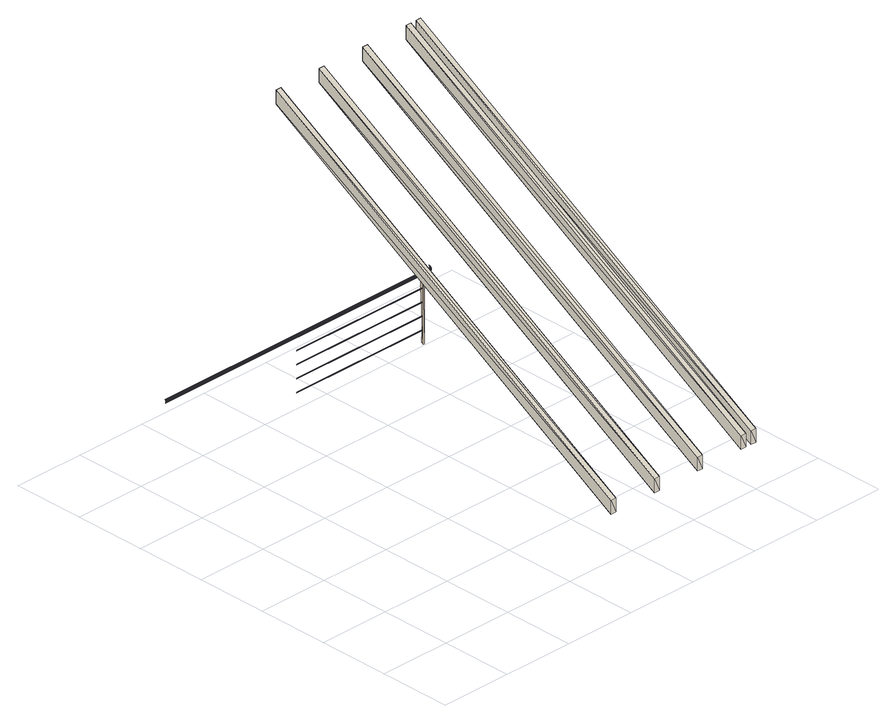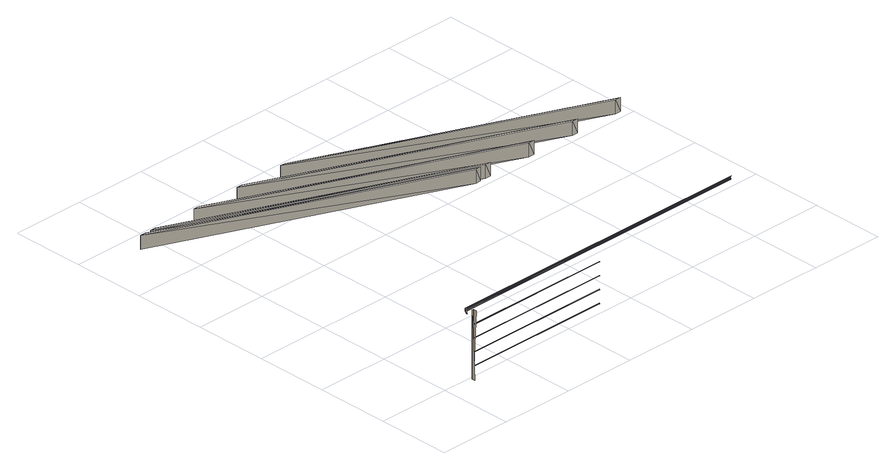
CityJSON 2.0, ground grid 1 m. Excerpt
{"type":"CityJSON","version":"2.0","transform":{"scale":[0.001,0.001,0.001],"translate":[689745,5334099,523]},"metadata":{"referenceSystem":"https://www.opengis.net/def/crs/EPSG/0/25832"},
"CityObjects":{
"building1":{"type":"Building","attributes":{"description":"FZK-Haus create by KHH / IAI / FZK","name":"FZK-Haus","Pset_BuildingCommon.SprinklerProtection":0,"Pset_BuildingCommon.SprinklerProtectionAutomatic":0,"Pset_BuildingCommon.OccupancyType":"citygml:1000 (residential building)","Pset_BuildingCommon.GrossPlannedArea":120,"Pset_BuildingCommon.NumberOfStoreys":2,"Pset_BuildingCommon.YearOfConstruction":"2008","Pset_BuildingCommon.NetAreaPlanned":120,"BaseQuantities.GrossFloorArea":241.5},"children":["building1-1","building1-2","building1-3","building1-4","building1-5","building1-6"]},
"building1-1":{"type":"BuildingInstallation","attributes":{"ArchiCADProperties.Ursprungsgeschoss":"Dachgeschoss","ArchiCADProperties.Raumname":"Galerie","ArchiCADProperties.Raumnummer":"7","ArchiCADProperties.Ebene":"Gelaender","ArchiCADProperties.Typ":"Objekt","ArchiCADProperties.Geschützt":0,"ArchiCADProperties.Bibliothekselement-Name":"Geländer_horizontal 13","ArchiCADProperties.Baustoff / Mehrschichtiger Aufbau / Profil / Schraffur":"Solid","ArchiCADProperties.Tragende Funktion":"Nicht definiert","ArchiCADProperties.Lage":"Nicht definiert","ArchiCADProperties.Element-Klassifizierung":"Geländer","ArchiCADProperties.Umbau-Status":"Bestand","ArchiCADProperties.Anzeigen auf Umbau-Filter":"Alle relevanten Filter","ArchiCADProperties.Drehwinkel":0,"ArchiCADProperties.Oberfläche":"Allgemein","AC_Pset_Geländer_horizontal_13.3D":"Detailiert","AC_Pset_Geländer_horizontal_13.Anzahl_Rohre":4,"AC_Pset_Geländer_horizontal_13.Position":"Zwischen Pfosten","AC_Pset_Geländer_horizontal_13.Anzahl_Pfosten":3,"AC_Pset_Geländer_horizontal_13.Auflösung":36,"AC_Pset_Geländer_horizontal_13.Schattenwurf":1,"AC_Pset_Geländer_horizontal_13.Show 2D Hotspots in 3D":1,"AC_Pset_Geländer_horizontal_13.Ausfüllmuster":"Leer","AC_Pset_Geländer_horizontal_13.Handlauf (hamat)":"Zink","AC_Pset_Geländer_horizontal_13.Rohre (bamat)":"Zink","AC_Pset_Geländer_horizontal_13.Pfosten (pomat)":"Zink","AC_Pset_Geländer_horizontal_13.Preis":0,"AC_Pset_Geländer_horizontal_13.Gruppe (FM_Type)":"Andere","AC_Pset_Geländer_horizontal_13.Gruppe (iFMType)":25,"AC_Pset_Geländer_horizontal_13.Gewicht":0,"AC_Pset_Geländer_horizontal_13.Gewichteinheit":"kg","ArchiCADQuantities.Höhenangabe zum Projekt-Nullpunkt":2.7,"ArchiCADQuantities.Höhe zu Geschoss":0,"ArchiCADQuantities.Oberflächenbereich":1.99,"ArchiCADQuantities.Netto-Volumen":0.0256,"ArchiCADQuantities.Fläche":4.29,"ArchiCADQuantities.Höhe (Z Größe)":1,"ArchiCADQuantities.Länge (A)":4.29,"ArchiCADQuantities.Volumen":0.0256,"ArchiCADQuantities.Breite (B)":1},"parents":["building1"],"geometry":[{"type":"MultiSurface","lod":"3","boundaries":[[[0,1,2]],[[3,4,5]],[[6,7,8]],[[9,10,11]],[[12,13,0]],[[14,15,3]],[[6,16,7]],[[17,18,19]],[[8,17,19]],[[9,20,10]],[[21,22,23]],[[11,21,23]],[[12,24,13]],[[2,25,26]],[[0,2,26]],[[14,27,15]],[[5,28,29]],[[3,5,29]],[[18,30,19]],[[6,8,19]],[[22,31,23]],[[9,11,23]],[[25,32,26]],[[12,0,26]],[[28,33,29]],[[14,3,29]],[[34,6,19]],[[35,9,23]],[[36,12,26]],[[37,14,29]],[[34,38,6]],[[39,40,19]],[[35,41,9]],[[42,43,23]],[[36,44,12]],[[45,46,26]],[[37,47,14]],[[48,49,29]],[[40,34,19]],[[43,35,23]],[[46,36,26]],[[49,37,29]],[[34,50,38]],[[51,40,39]],[[35,52,41]],[[53,43,42]],[[36,54,44]],[[55,46,45]],[[37,56,47]],[[57,49,48]],[[58,59,34]],[[60,61,40]],[[62,63,35]],[[64,65,43]],[[66,67,36]],[[68,69,46]],[[70,71,37]],[[72,73,49]],[[74,34,40]],[[75,35,43]],[[76,36,46]],[[77,37,49]],[[50,78,38]],[[39,79,51]],[[52,80,41]],[[42,81,53]],[[54,82,44]],[[45,83,55]],[[56,84,47]],[[48,85,57]],[[34,86,50]],[[51,87,40]],[[35,88,52]],[[53,89,43]],[[36,90,54]],[[55,91,46]],[[37,92,56]],[[57,93,49]],[[59,94,34]],[[40,95,60]],[[63,96,35]],[[43,97,64]],[[67,98,36]],[[46,99,68]],[[71,100,37]],[[49,101,72]],[[60,102,61]],[[58,103,59]],[[64,104,65]],[[62,105,63]],[[68,106,69]],[[66,107,67]],[[72,108,73]],[[70,109,71]],[[8,7,110]],[[111,8,112]],[[17,111,113]],[[18,17,114]],[[11,10,115]],[[116,11,117]],[[21,116,118]],[[22,21,119]],[[0,13,120]],[[1,0,121]],[[2,1,122]],[[25,2,123]],[[3,15,124]],[[4,3,125]],[[5,4,126]],[[28,5,127]],[[30,18,128]],[[31,22,129]],[[32,25,130]],[[33,28,131]],[[7,16,132]],[[10,20,133]],[[13,24,134]],[[15,27,135]],[[16,6,136]],[[19,30,137]],[[20,9,138]],[[23,31,139]],[[24,12,140]],[[26,32,141]],[[27,14,142]],[[29,33,143]],[[39,19,144]],[[42,23,145]],[[45,26,146]],[[48,29,147]],[[6,38,148]],[[9,41,149]],[[12,44,150]],[[14,47,151]],[[78,148,38]],[[80,149,41]],[[82,150,44]],[[84,151,47]],[[79,87,51]],[[81,89,53]],[[83,91,55]],[[85,93,57]],[[86,78,50]],[[87,95,40]],[[88,80,52]],[[89,97,43]],[[90,82,54]],[[91,99,46]],[[92,84,56]],[[93,101,49]],[[94,86,34]],[[96,88,35]],[[98,90,36]],[[100,92,37]],[[95,102,60]],[[97,104,64]],[[99,106,68]],[[101,108,72]],[[103,94,59]],[[105,96,63]],[[107,98,67]],[[109,100,71]],[[152,153,154]],[[155,156,152]],[[157,158,155]],[[159,160,157]],[[154,161,162]],[[163,164,159]],[[162,165,166]],[[167,168,163]],[[166,169,170]],[[171,172,167]],[[170,173,174]],[[175,176,171]],[[174,177,178]],[[179,180,175]],[[178,181,182]],[[183,184,179]],[[182,185,186]],[[187,188,183]],[[186,189,190]],[[191,192,187]],[[190,193,194]],[[195,196,191]],[[194,197,198]],[[199,200,195]],[[198,201,202]],[[203,204,199]],[[112,8,110]],[[113,111,112]],[[114,17,113]],[[128,18,114]],[[117,11,115]],[[118,116,117]],[[119,21,118]],[[129,22,119]],[[121,0,120]],[[122,1,121]],[[123,2,122]],[[130,25,123]],[[125,3,124]],[[126,4,125]],[[127,5,126]],[[131,28,127]],[[110,7,132]],[[137,30,128]],[[115,10,133]],[[139,31,129]],[[120,13,134]],[[141,32,130]],[[124,15,135]],[[143,33,131]],[[132,16,136]],[[144,19,137]],[[133,20,138]],[[145,23,139]],[[134,24,140]],[[146,26,141]],[[135,27,142]],[[147,29,143]],[[136,6,148]],[[79,39,144]],[[138,9,149]],[[81,42,145]],[[140,12,150]],[[83,45,146]],[[142,14,151]],[[85,48,147]],[[205,206,207]],[[113,112,114]],[[118,117,119]],[[122,121,123]],[[126,125,127]],[[110,136,112]],[[115,138,117]],[[120,140,121]],[[124,142,125]],[[132,136,110]],[[128,114,144]],[[114,112,144]],[[133,138,115]],[[129,119,145]],[[119,117,145]],[[134,140,120]],[[130,123,146]],[[123,121,146]],[[135,142,124]],[[131,127,147]],[[127,125,147]],[[137,128,144]],[[112,136,144]],[[139,129,145]],[[117,138,145]],[[141,130,146]],[[121,140,146]],[[143,131,147]],[[125,142,147]],[[144,136,95]],[[145,138,97]],[[146,140,99]],[[147,142,101]],[[136,148,86]],[[79,144,95]],[[138,149,88]],[[81,145,97]],[[140,150,90]],[[83,146,99]],[[142,151,92]],[[85,147,101]],[[136,86,95]],[[138,88,97]],[[140,90,99]],[[142,92,101]],[[148,78,86]],[[87,79,95]],[[149,80,88]],[[89,81,97]],[[150,82,90]],[[91,83,99]],[[151,84,92]],[[93,85,101]],[[86,94,103]],[[102,95,208]],[[88,96,105]],[[104,97,209]],[[90,98,107]],[[106,99,210]],[[92,100,109]],[[108,101,211]],[[205,207,212]],[[213,205,212]],[[212,214,213]],[[152,154,155]],[[157,155,159]],[[154,170,155]],[[162,170,154]],[[159,155,171]],[[166,170,162]],[[163,159,171]],[[155,170,171]],[[167,163,171]],[[174,182,170]],[[178,182,174]],[[175,171,183]],[[179,175,183]],[[182,198,170]],[[186,198,182]],[[171,170,199]],[[183,171,199]],[[190,194,186]],[[194,198,186]],[[187,183,199]],[[191,187,195]],[[170,198,199]],[[195,187,199]],[[202,215,198]],[[203,199,216]],[[198,215,217]],[[216,199,218]],[[215,219,217]],[[220,216,218]],[[198,217,221]],[[218,199,222]],[[217,223,221]],[[224,218,222]],[[198,221,225]],[[222,199,226]],[[199,198,227]],[[221,228,229]],[[230,222,231]],[[221,229,225]],[[231,222,226]],[[198,225,232]],[[226,199,227]],[[198,232,227]],[[225,233,234]],[[235,226,236]],[[236,226,227]],[[225,234,232]],[[232,237,238]],[[239,227,240]],[[232,238,241]],[[240,227,242]]]}]},
"building1-2":{"type":"BuildingConstructiveElement","attributes":{"name":"Sparren-37","Pset_BeamCommon.Slope":1718.87,"Pset_BeamCommon.IsExternal":0,"Pset_BeamCommon.LoadBearing":1,"AC_Pset_Name.Name":"Sparren-37","ArchiCADProperties.Ursprungsgeschoss":"Dachgeschoss","ArchiCADProperties.Raumname":"Galerie","ArchiCADProperties.Raumnummer":"7","ArchiCADProperties.Ebene":"Dachkonstruktion","ArchiCADProperties.Typ":"Objekt","ArchiCADProperties.Geschützt":0,"ArchiCADProperties.Baustoff / Mehrschichtiger Aufbau / Profil / Schraffur":"Solid","ArchiCADProperties.Tragende Funktion":"Nicht definiert","ArchiCADProperties.Lage":"Nicht definiert","ArchiCADProperties.Element-Klassifizierung":"Stab / Stabträger","ArchiCADProperties.Umbau-Status":"Bestand","ArchiCADProperties.Anzeigen auf Umbau-Filter":"Alle relevanten Filter","ArchiCADProperties.Drehwinkel":90,"ArchiCADProperties.Oberfläche":"Kiefer","ArchiCADQuantities.Höhenangabe zum Projekt-Nullpunkt":3.2,"ArchiCADQuantities.Höhe zu Geschoss":0.5,"ArchiCADQuantities.Oberflächenbereich":3.08,"ArchiCADQuantities.Netto-Volumen":0.0813,"ArchiCADQuantities.Fläche":0.4,"ArchiCADQuantities.Höhe (Z Größe)":2.89,"ArchiCADQuantities.Länge (A)":2.5,"ArchiCADQuantities.Volumen":0.0813,"ArchiCADQuantities.Breite (B)":1,"class":"IfcMember"},"parents":["building1"],"geometry":[{"type":"MultiSurface","lod":"3","boundaries":[[[243,244,245]],[[246,243,245]],[[244,243,247]],[[243,248,247]],[[247,249,244]],[[249,245,244]],[[250,246,249]],[[249,246,245]],[[246,250,248]],[[243,246,248]],[[249,247,250]],[[247,248,250]]]}]},
"building1-3":{"type":"BuildingConstructiveElement","attributes":{"name":"Sparren-38","Pset_BeamCommon.Slope":1718.87,"Pset_BeamCommon.IsExternal":0,"Pset_BeamCommon.LoadBearing":1,"AC_Pset_Name.Name":"Sparren-38","ArchiCADProperties.Ursprungsgeschoss":"Dachgeschoss","ArchiCADProperties.Raumname":"Galerie","ArchiCADProperties.Raumnummer":"7","ArchiCADProperties.Ebene":"Dachkonstruktion","ArchiCADProperties.Typ":"Objekt","ArchiCADProperties.Geschützt":0,"ArchiCADProperties.Baustoff / Mehrschichtiger Aufbau / Profil / Schraffur":"Solid","ArchiCADProperties.Tragende Funktion":"Nicht definiert","ArchiCADProperties.Lage":"Nicht definiert","ArchiCADProperties.Element-Klassifizierung":"Stab / Stabträger","ArchiCADProperties.Umbau-Status":"Bestand","ArchiCADProperties.Anzeigen auf Umbau-Filter":"Alle relevanten Filter","ArchiCADProperties.Drehwinkel":90,"ArchiCADProperties.Oberfläche":"Kiefer","ArchiCADQuantities.Höhenangabe zum Projekt-Nullpunkt":3.2,"ArchiCADQuantities.Höhe zu Geschoss":0.5,"ArchiCADQuantities.Oberflächenbereich":3.08,"ArchiCADQuantities.Netto-Volumen":0.0813,"ArchiCADQuantities.Fläche":0.4,"ArchiCADQuantities.Höhe (Z Größe)":2.89,"ArchiCADQuantities.Länge (A)":2.5,"ArchiCADQuantities.Volumen":0.0813,"ArchiCADQuantities.Breite (B)":1,"class":"IfcMember"},"parents":["building1"],"geometry":[{"type":"MultiSurface","lod":"3","boundaries":[[[251,252,253]],[[254,251,253]],[[252,251,255]],[[251,256,255]],[[255,257,252]],[[257,253,252]],[[258,254,257]],[[257,254,253]],[[254,258,256]],[[251,254,256]],[[257,255,258]],[[255,256,258]]]}]},
"building1-4":{"type":"BuildingConstructiveElement","attributes":{"name":"Sparren-39","Pset_BeamCommon.Slope":1718.87,"Pset_BeamCommon.IsExternal":0,"Pset_BeamCommon.LoadBearing":1,"AC_Pset_Name.Name":"Sparren-39","ArchiCADProperties.Ursprungsgeschoss":"Dachgeschoss","ArchiCADProperties.Raumname":"Galerie","ArchiCADProperties.Raumnummer":"7","ArchiCADProperties.Ebene":"Dachkonstruktion","ArchiCADProperties.Typ":"Objekt","ArchiCADProperties.Geschützt":0,"ArchiCADProperties.Baustoff / Mehrschichtiger Aufbau / Profil / Schraffur":"Solid","ArchiCADProperties.Tragende Funktion":"Nicht definiert","ArchiCADProperties.Lage":"Nicht definiert","ArchiCADProperties.Element-Klassifizierung":"Stab / Stabträger","ArchiCADProperties.Umbau-Status":"Bestand","ArchiCADProperties.Anzeigen auf Umbau-Filter":"Alle relevanten Filter","ArchiCADProperties.Drehwinkel":90,"ArchiCADProperties.Oberfläche":"Kiefer","ArchiCADQuantities.Höhenangabe zum Projekt-Nullpunkt":3.2,"ArchiCADQuantities.Höhe zu Geschoss":0.5,"ArchiCADQuantities.Oberflächenbereich":3.08,"ArchiCADQuantities.Netto-Volumen":0.0813,"ArchiCADQuantities.Fläche":0.4,"ArchiCADQuantities.Höhe (Z Größe)":2.89,"ArchiCADQuantities.Länge (A)":2.5,"ArchiCADQuantities.Volumen":0.0813,"ArchiCADQuantities.Breite (B)":1,"class":"IfcMember"},"parents":["building1"],"geometry":[{"type":"MultiSurface","lod":"3","boundaries":[[[259,260,261]],[[262,259,261]],[[260,259,263]],[[259,264,263]],[[263,265,260]],[[265,261,260]],[[266,262,265]],[[265,262,261]],[[262,266,264]],[[259,262,264]],[[265,263,266]],[[263,264,266]]]}]},
"building1-5":{"type":"BuildingConstructiveElement","attributes":{"name":"Sparren-40","Pset_BeamCommon.Slope":1718.87,"Pset_BeamCommon.IsExternal":0,"Pset_BeamCommon.LoadBearing":1,"AC_Pset_Name.Name":"Sparren-40","ArchiCADProperties.Ursprungsgeschoss":"Dachgeschoss","ArchiCADProperties.Ebene":"Dachkonstruktion","ArchiCADProperties.Typ":"Objekt","ArchiCADProperties.Geschützt":0,"ArchiCADProperties.Baustoff / Mehrschichtiger Aufbau / Profil / Schraffur":"Solid","ArchiCADProperties.Tragende Funktion":"Nicht definiert","ArchiCADProperties.Lage":"Nicht definiert","ArchiCADProperties.Element-Klassifizierung":"Stab / Stabträger","ArchiCADProperties.Umbau-Status":"Bestand","ArchiCADProperties.Anzeigen auf Umbau-Filter":"Alle relevanten Filter","ArchiCADProperties.Drehwinkel":90,"ArchiCADProperties.Oberfläche":"Kiefer","ArchiCADQuantities.Höhenangabe zum Projekt-Nullpunkt":3.2,"ArchiCADQuantities.Höhe zu Geschoss":0.5,"ArchiCADQuantities.Oberflächenbereich":3.08,"ArchiCADQuantities.Netto-Volumen":0.0813,"ArchiCADQuantities.Fläche":0.4,"ArchiCADQuantities.Höhe (Z Größe)":2.89,"ArchiCADQuantities.Länge (A)":2.5,"ArchiCADQuantities.Volumen":0.0813,"ArchiCADQuantities.Breite (B)":1,"class":"IfcMember"},"parents":["building1"],"geometry":[{"type":"MultiSurface","lod":"3","boundaries":[[[267,268,269]],[[270,267,269]],[[268,267,271]],[[267,272,271]],[[271,273,268]],[[273,269,268]],[[274,270,273]],[[273,270,269]],[[270,274,272]],[[267,270,272]],[[273,271,274]],[[271,272,274]]]}]},
"building1-6":{"type":"BuildingConstructiveElement","attributes":{"name":"Sparren-41","Pset_BeamCommon.Slope":1718.87,"Pset_BeamCommon.IsExternal":0,"Pset_BeamCommon.LoadBearing":1,"AC_Pset_Name.Name":"Sparren-41","ArchiCADProperties.Ursprungsgeschoss":"Dachgeschoss","ArchiCADProperties.Ebene":"Dachkonstruktion","ArchiCADProperties.Typ":"Objekt","ArchiCADProperties.Geschützt":0,"ArchiCADProperties.Baustoff / Mehrschichtiger Aufbau / Profil / Schraffur":"Solid","ArchiCADProperties.Tragende Funktion":"Nicht definiert","ArchiCADProperties.Lage":"Nicht definiert","ArchiCADProperties.Element-Klassifizierung":"Stab / Stabträger","ArchiCADProperties.Umbau-Status":"Bestand","ArchiCADProperties.Anzeigen auf Umbau-Filter":"Alle relevanten Filter","ArchiCADProperties.Drehwinkel":90,"ArchiCADProperties.Oberfläche":"Kiefer","ArchiCADQuantities.Höhenangabe zum Projekt-Nullpunkt":3.2,"ArchiCADQuantities.Höhe zu Geschoss":0.5,"ArchiCADQuantities.Oberflächenbereich":3.08,"ArchiCADQuantities.Netto-Volumen":0.0813,"ArchiCADQuantities.Fläche":0.4,"ArchiCADQuantities.Höhe (Z Größe)":2.89,"ArchiCADQuantities.Länge (A)":2.5,"ArchiCADQuantities.Volumen":0.0813,"ArchiCADQuantities.Breite (B)":1,"class":"IfcMember"},"parents":["building1"],"geometry":[{"type":"MultiSurface","lod":"3","boundaries":[[[275,276,277]],[[278,275,277]],[[276,275,279]],[[275,280,279]],[[279,281,276]],[[281,277,276]],[[282,278,281]],[[281,278,277]],[[278,282,280]],[[275,278,280]],[[281,279,282]],[[279,280,282]]]}]}
},
"vertices":[
[2565,5045,1252],[2565,5045,1253],[2565,5045,1254],[2565,5045,1438],[2565,5045,1439],[2565,5045,1440],[2565,5046,878],[2565,5045,879],[2565,5045,880],[2565,5046,1064],[2565,5045,1065],[2565,5045,1066],[2565,5046,1250],[2565,5045,1251],[2565,5046,1436],[2565,5045,1437],[2565,5046,879],[2565,5045,882],[2565,5045,883],[2565,5046,884],[2565,5046,1065],[2565,5045,1068],[2565,5045,1069],[2565,5046,1070],[2565,5046,1251],[2565,5045,1255],[2565,5046,1256],[2565,5046,1437],[2565,5045,1441],[2565,5046,1442],[2565,5046,883],[2565,5046,1069],[2565,5046,1255],[2565,5046,1441],[2565,5048,876],[2565,5048,1062],[2565,5048,1248],[2565,5048,1434],[2565,5047,877],[2565,5047,885],[2565,5048,886],[2565,5047,1063],[2565,5047,1071],[2565,5048,1072],[2565,5047,1249],[2565,5047,1257],[2565,5048,1258],[2565,5047,1435],[2565,5047,1443],[2565,5048,1444],[2565,5048,877],[2565,5048,885],[2565,5048,1063],[2565,5048,1071],[2565,5048,1249],[2565,5048,1257],[2565,5048,1435],[2565,5048,1443],[2565,5050,876],[2565,5049,876],[2565,5049,886],[2565,5050,886],[2565,5050,1062],[2565,5049,1062],[2565,5049,1072],[2565,5050,1072],[2565,5050,1248],[2565,5049,1248],[2565,5049,1258],[2565,5050,1258],[2565,5050,1434],[2565,5049,1434],[2565,5049,1444],[2565,5050,1444],[2565,5052,876],[2565,5052,1062],[2565,5052,1248],[2565,5052,1434],[4580,5048,877],[4580,5047,885],[4580,5048,1063],[4580,5047,1071],[4580,5048,1249],[4580,5047,1257],[4580,5048,1435],[4580,5047,1443],[4580,5048,876],[4580,5048,885],[4580,5048,1062],[4580,5048,1071],[4580,5048,1248],[4580,5048,1257],[4580,5048,1434],[4580,5048,1443],[4580,5049,876],[4580,5048,886],[4580,5049,1062],[4580,5048,1072],[4580,5049,1248],[4580,5048,1258],[4580,5049,1434],[4580,5048,1444],[4580,5049,886],[4580,5050,876],[4580,5049,1072],[4580,5050,1062],[4580,5049,1258],[4580,5050,1248],[4580,5049,1444],[4580,5050,1434],[4580,5045,879],[2565,5045,881],[4580,5045,880],[4580,5045,881],[4580,5045,882],[4580,5045,1065],[2565,5045,1067],[4580,5045,1066],[4580,5045,1067],[4580,5045,1068],[4580,5045,1251],[4580,5045,1252],[4580,5045,1253],[4580,5045,1254],[4580,5045,1437],[4580,5045,1438],[4580,5045,1439],[4580,5045,1440],[4580,5045,883],[4580,5045,1069],[4580,5045,1255],[4580,5045,1441],[4580,5046,879],[4580,5046,1065],[4580,5046,1251],[4580,5046,1437],[4580,5046,878],[4580,5046,883],[4580,5046,1064],[4580,5046,1069],[4580,5046,1250],[4580,5046,1255],[4580,5046,1436],[4580,5046,1441],[4580,5046,884],[4580,5046,1070],[4580,5046,1256],[4580,5046,1442],[4580,5047,877],[4580,5047,1063],[4580,5047,1249],[4580,5047,1435],[4700,5010,1658],[410,5010,1658],[4700,5010,1655],[4700,5010,1660],[410,5010,1660],[4700,5010,1662],[410,5010,1662],[4700,5010,1665],[410,5010,1665],[410,5010,1655],[4700,5011,1653],[4700,5011,1667],[410,5011,1667],[410,5011,1653],[4700,5011,1651],[4700,5011,1669],[410,5011,1669],[410,5011,1651],[4700,5012,1649],[4700,5012,1671],[410,5012,1671],[410,5012,1649],[4700,5012,1646],[4700,5012,1674],[410,5012,1674],[410,5012,1646],[4700,5013,1644],[4700,5013,1676],[410,5013,1676],[410,5013,1644],[4700,5014,1642],[4700,5014,1678],[410,5014,1678],[410,5014,1642],[4700,5015,1640],[4700,5015,1680],[410,5015,1680],[410,5015,1640],[4700,5017,1638],[4700,5017,1682],[410,5017,1682],[410,5017,1638],[4700,5018,1636],[4700,5018,1684],[410,5018,1684],[410,5018,1636],[4700,5019,1634],[4700,5019,1686],[410,5019,1686],[410,5019,1634],[4700,5021,1633],[4700,5021,1687],[410,5021,1687],[4580,5025,1620],[4580,5075,1620],[4580,5025,700],[4580,5050,886],[4580,5050,1072],[4580,5050,1258],[4580,5050,1444],[4600,5025,700],[4600,5025,1620],[4600,5075,700],[4700,5023,1631],[4700,5023,1689],[4700,5026,1628],[4700,5026,1692],[4700,5024,1629],[4700,5024,1691],[4700,5030,1625],[4700,5030,1695],[4700,5028,1627],[4700,5028,1693],[4700,5036,1622],[4700,5036,1698],[4700,5043,1699],[4700,5032,1624],[4700,5034,1623],[4700,5032,1696],[4700,5034,1697],[4700,5043,1621],[4700,5039,1622],[4700,5041,1621],[4700,5039,1698],[4700,5041,1699],[4700,5045,1620],[4700,5048,1620],[4700,5045,1700],[4700,5048,1700],[4700,5050,1620],[4700,5050,1700],
[3240,500,1096],[3240,6000,4272],[3160,6000,4272],[3160,500,1096],[3240,6000,4087],[3240,500,911],[3160,6000,4087],[3160,500,911],
[3940,500,1096],[3940,6000,4272],[3860,6000,4272],[3860,500,1096],[3940,6000,4087],[3940,500,911],[3860,6000,4087],[3860,500,911],
[4640,500,1096],[4640,6000,4272],[4560,6000,4272],[4560,500,1096],[4640,6000,4087],[4640,500,911],[4560,6000,4087],[4560,500,911],
[5340,500,1096],[5340,6000,4272],[5260,6000,4272],[5260,500,1096],[5340,6000,4087],[5340,500,911],[5260,6000,4087],[5260,500,911],
[5500,500,1096],[5500,6000,4272],[5420,6000,4272],[5420,500,1096],[5500,6000,4087],[5500,500,911],[5420,6000,4087],[5420,500,911]
]}
